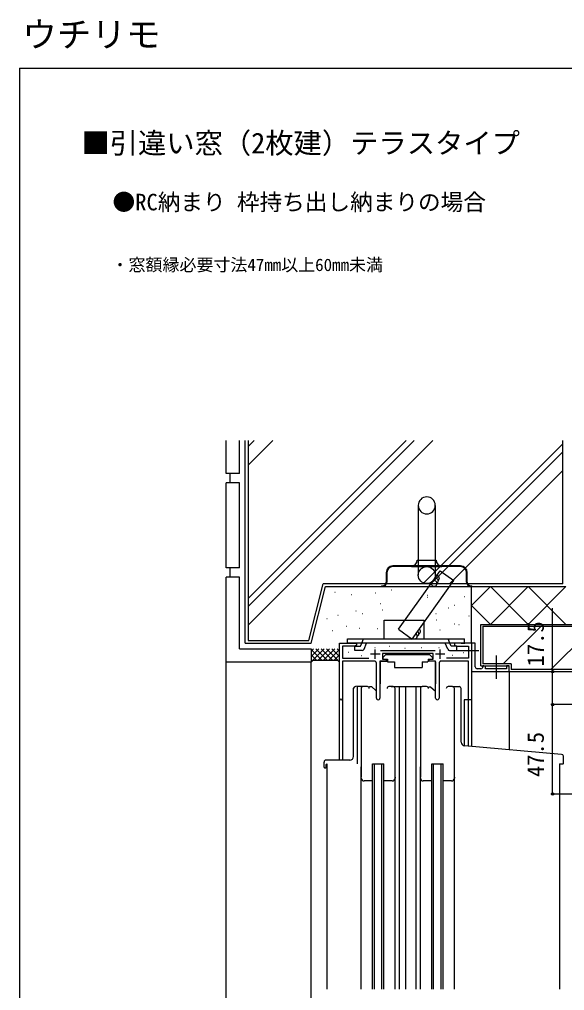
# Model space of a CAD drawing. Units: millimetres, scale not verified. Extents: x -525 to 525, y -780 to 776.
# Drawn here: x -525 to -236, y 261 to 776 of the extents above; entities that cross this region are included whole.
import ezdxf
from ezdxf.enums import TextEntityAlignment as Align

# ---------------------------------------------------------------- set-up
doc = ezdxf.new("R2010")
doc.units = ezdxf.units.MM
doc.header["$LTSCALE"] = 4
for name, color, linetype in [('0-1_USER1', 3, 'Continuous'), ('0-2_YKK_11', 7, 'Continuous'), ('0-3_YKK_12', 2, 'Continuous'), ('0-4_YKK_13', 4, 'Continuous'), ('0-6_YKK_D', 6, 'Continuous'), ('0-7_YKK_ZWAK', 7, 'Continuous'), ('0-8_YSS_K', 3, 'Continuous'), ('0-9_YSS_KE', 3, 'Continuous')]:
    doc.layers.add(name, color=color, linetype=linetype)
doc.styles.add('ＭＳ ゴシック', font='')
doc.styles.get('ＭＳ ゴシック').set_extended_font_data('MS Gothic')

msp = doc.modelspace()

# ---------------------------------------------------------------- linework, layer by layer
at = {"layer": '0-2_YKK_11'}
for p, q in [((-285.3, 445.1), (-288.842, 445.1)), ((-333.8, 439.3), (-338.8, 439.3)), ((-336.3, 436.8), (-336.3, 441.8)), ((-333.608, 441.23), (-304.597, 441.23)), ((-299.4, 439.3), (-304.4, 439.3)), ((-301.9, 436.8), (-301.9, 441.8)), ((-335.75, 416.05), (-335.75, 434.6)), ((-302.45, 434.6), (-302.45, 416.05)), ((-280.3, 431.6), (-282.3, 431.6)), ((-343.8, 421.1), (-343.8, 374.1)), ((-340.5, 422.1), (-342.8, 422.1)), ((-326.8, 422.1), (-329.1, 422.1)), ((-325.8, 374.1), (-325.8, 421.1)), ((-312.4, 421.1), (-312.4, 374.1)), ((-309.1, 422.1), (-311.4, 422.1)), ((-295.4, 422.1), (-297.7, 422.1)), ((-294.4, 374.1), (-294.4, 421.1))]:
    msp.add_line(p, q, dxfattribs=at)
for points in [[(-355.3, 415.915), (-355.3, 445.1), (-346.3, 445.1), (-346.3, 444.1), (-347.391, 443.47), (-353.67, 443.47), (-353.67, 437.23), (-339.65, 437.23)], [(-285.3, 445.1), (-285.3, 415.1), (-286.93, 415.1), (-286.93, 435.6), (-301.45, 435.6)], [(-288.842, 445.1), (-289.025, 444.98), (-289.575, 444.98), (-289.758, 445.1), (-289.842, 445.1), (-290.025, 444.98), (-290.575, 444.98), (-290.758, 445.1), (-294.3, 445.1), (-294.3, 444.1), (-293.209, 443.47), (-286.93, 443.47), (-286.93, 437.23), (-298.549, 437.23)], [(-283.3, 432.6), (-283.3, 445.1), (-285.3, 445.1), (-285.3, 431.6), (-285.3, 430.1)], [(-304.35, 416.05), (-304.35, 435.6), (-307.7, 435.6), (-307.7, 436.6), (-305.7, 436.6), (-305.7, 439.6), (-332.5, 439.6), (-332.5, 436.6), (-330.5, 436.6), (-330.5, 435.6), (-333.85, 435.6), (-333.85, 416.05)], [(-336.75, 435.6), (-353.67, 435.6), (-353.67, 415.915)], [(-285.3, 430.1), (-265.3, 430.1), (-265.3, 433.1), (-266.8, 433.1), (-266.8, 431.6), (-277.8, 431.6), (-277.8, 432.1)], [(-278.8, 433.1), (-279.3, 433.1), (-279.3, 432.6)]]:
    msp.add_lwpolyline(points, dxfattribs=at)
for centre, radius, start, end in [((-336.75, 434.6), 1, 0.00001, 89.99999), ((-301.45, 434.6), 1, 90.00001, 179.99999), ((-282.3, 432.6), 1, 179.99992, 270.00008), ((-280.3, 432.6), 1, 270.00004, 359.99985), ((-278.8, 432.1), 1, 359.99981, 89.99996), ((-342.8, 421.1), 1, 89.99998, 179.99996), ((-340.5, 421.1), 1, 0, 89.99998), ((-329.1, 421.1), 1, 89.99998, 179.99996), ((-326.8, 421.1), 1, 0, 89.99998), ((-311.4, 421.1), 1, 89.99998, 179.99996), ((-309.1, 421.1), 1, 0, 89.99998), ((-297.7, 421.1), 1, 89.99998, 179.99996), ((-295.4, 421.1), 1, 0, 89.99998), ((-354.485, 415.915), 0.815, 179.99999, 0.00001), ((-334.8, 416.05), 0.95, 179.99999, 0.00001), ((-303.4, 416.05), 0.95, 179.99999, 0.00001)]:
    msp.add_arc(centre, radius, start, end, dxfattribs=at)
at = {"layer": '0-3_YKK_12'}
for p, q in [((-265.3, 430.115), (-265.3, 388.612)), ((-342.8, 422.1), (-346, 422.1)), ((-346, 422.1), (-346, 381.1)), ((-327.95, 422.1), (-320.1, 422.1)), ((-323.6, 422.1), (-323.6, 261.6)), ((-320.1, 422.1), (-311.4, 422.1)), ((-320.1, 261.6), (-320.1, 422.1)), ((-314.6, 261.6), (-314.6, 422.1)), ((-295.4, 422.1), (-292.2, 422.1)), ((-355.3, 383.1), (-355.3, 415.915)), ((-353.67, 415.915), (-353.67, 383.1)), ((-285.3, 415.1), (-289.2, 415.1)), ((-289.2, 415.1), (-289.2, 390.716)), ((-286.93, 390.505), (-286.93, 415.1)), ((-285.3, 415.1), (-285.3, 390.362)), ((-362, 381.1), (-362, 261.6)), ((-361.999, 381.1), (-362, 381.1)), ((-337.8, 381.1), (-331.8, 381.1)), ((-337.8, 261.6), (-337.8, 381.1)), ((-336.8, 261.6), (-336.8, 381.1)), ((-332.8, 261.6), (-332.8, 381.1)), ((-331.8, 261.6), (-331.8, 381.1)), ((-306.4, 381.1), (-300.4, 381.1)), ((-306.4, 261.6), (-306.4, 381.1)), ((-305.4, 261.6), (-305.4, 381.1)), ((-301.4, 261.6), (-301.4, 381.1)), ((-300.4, 261.6), (-300.4, 381.1)), ((-238.6, 381.102), (-238.6, 261.6))]:
    msp.add_line(p, q, dxfattribs=at)
at = {"layer": '0-4_YKK_13'}
for p, q in [((-313.55, 518.201), (-313.55, 481.201)), ((-304.55, 518.201), (-304.55, 481.201)), ((-317.05, 486.101), (-327.05, 486.101)), ((-317.05, 485.701), (-327.05, 485.701)), ((-301.05, 486.101), (-317.05, 486.101)), ((-317.05, 485.701), (-301.05, 485.701)), ((-314.05, 489.101), (-304.05, 489.101)), ((-291.05, 486.101), (-301.05, 486.101)), ((-291.05, 485.701), (-301.05, 485.701)), ((-330.55, 482.601), (-330.55, 477.501)), ((-330.15, 482.601), (-330.15, 477.501)), ((-287.95, 477.501), (-287.95, 482.601)), ((-287.55, 477.501), (-287.55, 482.601)), ((-333.05, 475.501), (-333.05, 475.101)), ((-333.05, 475.501), (-332.55, 475.501)), ((-333.05, 475.101), (-332.55, 475.101)), ((-332.55, 475.101), (-285.55, 475.101)), ((-285.55, 475.501), (-285.05, 475.501)), ((-285.55, 475.101), (-285.05, 475.101)), ((-285.05, 475.101), (-285.05, 475.501)), ((-310.596, 457.401), (-310.596, 447.401)), ((-289.096, 445.101), (-351.096, 445.101)), ((-343.49, 445.101), (-342.561, 447.401)), ((-342.292, 441.927), (-341.009, 445.101)), ((-297.9, 441.926), (-299.183, 445.101)), ((-296.702, 445.101), (-297.631, 447.401)), ((-289.096, 445.101), (-289.096, 447.401)), ((-343.219, 441.301), (-347.096, 441.301)), ((-330.697, 439.2), (-332.297, 437.6)), ((-330.697, 439.2), (-307.497, 439.2)), ((-307.497, 439.2), (-305.897, 437.6)), ((-281.357, 441.1), (-293.341, 441.1)), ((-272.3, 438.538), (-272.3, 426.167)), ((-333.747, 435.3), (-333.747, 423.6)), ((-333.447, 435.6), (-329.809, 435.6)), ((-332.297, 437.6), (-332.297, 436.6)), ((-332.297, 436.6), (-329.897, 436.6)), ((-329.756, 435.3), (-326.097, 435.3)), ((-311.438, 435.3), (-308.438, 435.3)), ((-311.438, 435.3), (-311.438, 432.3)), ((-304.753, 435.599), (-308.391, 435.599)), ((-308.297, 436.6), (-305.897, 436.6)), ((-305.897, 437.6), (-305.897, 436.6)), ((-304.453, 435.299), (-304.453, 423.6)), ((-347.799, 385.1), (-347.799, 421.209)), ((-346.886, 422.205), (-346.799, 422.213)), ((-346.301, 422.256), (-346.799, 422.213)), ((-339.5, 421.1), (-339.499, 421.8)), ((-339.199, 422.1), (-338.409, 422.1)), ((-338.216, 422.029), (-336.033, 419.982)), ((-308.1, 421.1), (-308.099, 421.6)), ((-307.799, 421.9), (-307.009, 421.9)), ((-306.816, 421.829), (-304.633, 419.782)), ((-293.102, 422.102), (-291.802, 422.102)), ((-290.802, 392.676), (-290.802, 421.102)), ((-237.515, 386.181), (-288.977, 390.684)), ((-363.499, 379.4), (-363.499, 382.1)), ((-349.799, 383.1), (-362.499, 383.1)), ((-238.6, 381.102), (-236.902, 381.102)), ((-236.602, 381.402), (-236.602, 385.185)), ((-363.199, 379.1), (-362.599, 379.1)), ((-362.299, 379.4), (-362.299, 380.8)), ((-343.8, 261.6), (-343.8, 379.6)), ((-325.8, 261.6), (-325.8, 379.6)), ((-312.4, 261.6), (-312.4, 379.6)), ((-294.4, 261.6), (-294.4, 379.6)), ((-343.8, 373.6), (-343.8, 374.1)), ((-337.8, 372.1), (-342.3, 372.1)), ((-327.3, 372.1), (-331.8, 372.1)), ((-325.8, 374.1), (-325.8, 373.6)), ((-312.4, 373.6), (-312.4, 374.1)), ((-306.4, 372.1), (-310.9, 372.1)), ((-295.9, 372.1), (-300.4, 372.1)), ((-294.4, 374.1), (-294.4, 373.6))]:
    msp.add_line(p, q, dxfattribs=at)
for points in [[(-331.596, 447.401), (-331.596, 457.401), (-310.596, 457.401)], [(-351.096, 445.101), (-351.096, 447.401), (-289.096, 447.401)], [(-347.096, 441.301), (-347.096, 443.601), (-344.096, 443.601), (-343.49, 445.101)], [(-296.973, 441.301), (-293.096, 441.301), (-293.096, 443.601), (-296.096, 443.601), (-296.702, 445.101)], [(-329.897, 436.6), (-329.897, 436.1), (-329.756, 435.3)], [(-326.097, 435.3), (-326.097, 432.3), (-311.438, 432.3)], [(-308.297, 436.6), (-308.297, 436.1), (-308.438, 435.3)]]:
    msp.add_lwpolyline(points, dxfattribs=at)
msp.add_circle((-309.05, 481.201), 4.5, dxfattribs=at)
for centre, radius, start, end in [((-309.05, 518.201), 4.5, 0, 180), ((-309.05, 518.201), 4.5, 180, 0), ((-327.05, 482.601), 3.5, 90, 180), ((-327.05, 482.601), 3.1, 90, 180), ((-317.05, 489.101), 3, 270, 0), ((-301.05, 489.101), 3, 180, 270), ((-291.05, 482.601), 3.5, 0, 90), ((-291.05, 482.601), 3.1, 0, 90), ((-332.55, 477.501), 2.4, 270, 0), ((-332.55, 477.501), 2, 270, 0), ((-285.55, 477.501), 2.4, 180, 270), ((-285.55, 477.501), 2, 180, 270), ((-343.219, 442.301), 1, 270.00087, 338.00572), ((-296.973, 442.301), 1, 201.99428, 269.99913), ((-333.447, 435.3), 0.3, 90, 180), ((-304.753, 435.299), 0.3, 359.99647, 89.99647), ((-346.799, 421.209), 1, 95, 180), ((-339.199, 421.8), 0.3, 90, 180), ((-338.409, 421.8), 0.3, 49.89741, 90), ((-335.95, 419.8), 0.2, 359.98188, 114.62002), ((-307.799, 421.6), 0.3, 90, 180), ((-307.009, 421.6), 0.3, 49.89741, 90), ((-304.55, 419.6), 0.2, 359.98188, 114.62002), ((-291.802, 421.102), 1, 0, 90), ((-288.802, 392.676), 2, 180, 265), ((-362.499, 382.1), 1, 90, 180), ((-361.999, 380.8), 0.3, 90, 180), ((-349.799, 385.1), 2, 270, 0), ((-237.602, 385.185), 1, 0, 85), ((-236.902, 381.402), 0.3, 270, 0), ((-363.199, 379.4), 0.3, 180, 270), ((-362.599, 379.4), 0.3, 270, 0), ((-342.3, 373.6), 1.5, 180, 270), ((-327.3, 373.6), 1.5, 270, 0), ((-310.9, 373.6), 1.5, 180, 270), ((-295.9, 373.6), 1.5, 270, 0)]:
    msp.add_arc(centre, radius, start, end, dxfattribs=at)
at = {"layer": '0-6_YKK_D'}
for p, q in [((-221.301, 412.6), (-243.3, 412.6)), ((-221.301, 412.6), (-243.3, 412.6)), ((-242.3, 365.1), (-242.3, 412.6)), ((-221.306, 365.1), (-243.3, 365.1))]:
    msp.add_line(p, q, dxfattribs=at)
msp.add_lwpolyline([(-242.3, 412.6), (-242.3, 430.1), (-242.3, 463.65)], dxfattribs=at)
for centre in [(-242.3, 430.1), (-242.3, 412.6), (-242.3, 412.6), (-242.3, 365.1)]:
    msp.add_circle(centre, 0.637, dxfattribs=at)
at = {"layer": '0-7_YKK_ZWAK'}
for q in [(-525, -779.9), (525, 750.1)]:
    msp.add_line((-525, 750.1), q, dxfattribs=at)
at = {"layer": '0-8_YSS_K'}
for p, q in [((-403.8, 552.611), (-403.8, 446.601)), ((-319.947, 552.611), (-403.8, 468.758)), ((-400.558, 552.611), (-403.8, 549.368)), ((-315.705, 552.611), (-403.8, 464.516)), ((-390.658, 552.611), (-403.8, 539.469)), ((-305.805, 552.611), (-403.8, 454.616)), ((-236.8, 476.601), (-236.8, 552.611)), ((-236.8, 550.905), (-311.104, 476.601)), ((-236.8, 546.663), (-306.862, 476.601)), ((-236.8, 536.763), (-296.962, 476.601)), ((-301.908, 483.517), (-294.587, 478.283)), ((-371.471, 446.601), (-363.971, 476.601)), ((-236.8, 476.601), (-363.971, 476.601)), ((-316.737, 447.3), (-294.587, 478.283)), ((-285.3, 445.1), (-285.3, 475.101)), ((-285.3, 465.102), (-275.302, 475.1)), ((-275.302, 455.1), (-255.3, 475.101)), ((-255.299, 455.1), (-275.3, 475.101)), ((-255.302, 455.1), (-235.3, 475.101)), ((-235.299, 455.1), (-255.3, 475.101)), ((-357.752, 472.256), (-357.552, 472.256)), ((-349.142, 471.01), (-348.942, 471.01)), ((-336.219, 471.854), (-336.019, 471.854)), ((-327.969, 473.464), (-327.769, 473.464)), ((-308.851, 470.646), (-308.651, 470.646)), ((-308.672, 469.606), (-308.472, 469.606)), ((-289.256, 469.84), (-289.056, 469.84)), ((-333.603, 466.219), (-333.403, 466.219)), ((-297.444, 463.905), (-297.244, 463.905)), ((-294.361, 465.213), (-294.161, 465.213)), ((-275.3, 455.099), (-285.3, 465.098)), ((-356.142, 459.981), (-355.942, 459.981)), ((-346.684, 462.194), (-346.484, 462.194)), ((-343.059, 460.863), (-342.859, 460.863)), ((-332.533, 462.735), (-332.333, 462.735)), ((-304.222, 460.786), (-304.022, 460.786)), ((-286.714, 459.578), (-286.514, 459.578)), ((-361.978, 458.169), (-361.778, 458.169)), ((-351.715, 454.08), (-351.515, 454.08)), ((-303.994, 457.588), (-303.794, 457.588)), ((-294.563, 455.352), (-294.363, 455.352)), ((-292.063, 455.015), (-291.863, 455.015)), ((-279.3, 454.1), (-201.3, 454.1)), ((-279.3, 454.1), (-279.3, 434.1)), ((-268.437, 434.1), (-248.437, 454.1)), ((-243.153, 431.1), (-220.153, 454.1)), ((-359.161, 451.931), (-358.961, 451.931)), ((-344.697, 453.144), (-344.497, 453.144)), ((-335.34, 452.91), (-335.14, 452.91)), ((-324.059, 452.534), (-316.737, 447.3)), ((-302.122, 452.208), (-301.922, 452.208)), ((-403.8, 446.601), (-371.471, 446.601)), ((-328.846, 443.556), (-328.646, 443.556)), ((-370.298, 435.246), (-363.442, 442.101)), ((-370.298, 438.074), (-366.271, 442.101)), ((-370.298, 440.902), (-369.099, 442.101)), ((-370.298, 441.758), (-364.641, 436.101)), ((-370.298, 438.93), (-367.47, 436.101)), ((-367.813, 442.101), (-361.813, 436.101)), ((-366.614, 436.101), (-360.614, 442.101)), ((-364.984, 442.101), (-358.984, 436.101)), ((-363.786, 436.101), (-357.786, 442.101)), ((-362.156, 442.101), (-356.156, 436.101)), ((-360.957, 436.101), (-355.3, 441.758)), ((-359.327, 442.101), (-355.3, 438.074)), ((-358.129, 436.101), (-355.3, 438.93)), ((-356.499, 442.101), (-355.3, 440.902)), ((-350.763, 440.362), (-350.563, 440.362)), ((-343.753, 438.588), (-343.553, 438.588)), ((-336.566, 442.847), (-336.366, 442.847)), ((-320.594, 442.492), (-320.394, 442.492)), ((-311.899, 442.847), (-311.699, 442.847)), ((-302.671, 442.847), (-302.471, 442.847)), ((-295.395, 438.854), (-295.195, 438.854)), ((-289.716, 440.273), (-289.516, 440.273)), ((-415.298, 47.672), (-415.298, 435.101)), ((-369.298, 436.101), (-370.298, 435.101)), ((-370.298, 55.606), (-370.298, 435.101)), ((-369.298, 436.101), (-356.3, 436.101)), ((-356.3, 436.101), (-355.3, 435.101)), ((-264.3, 434.1), (-279.3, 434.1)), ((-264.3, 434.1), (-264.3, 431.1)), ((-176.3, 431.1), (-264.3, 431.1))]:
    msp.add_line(p, q, dxfattribs=at)
msp.add_lwpolyline([(-324.059, 452.534), (-311.479, 470.13), (-301.908, 483.517)], dxfattribs=at)
for centre, start, end in [((-304.473, 478.156), 304.43628, 92.97159), ((-303.825, 479.509), 304.43628, 118.90478), ((-305.12, 476.803), 150.1514, 70.27066), ((-315.588, 448.907), 234.43689, 54.43687), ((-314.716, 450.127), 294.43686, 54.43687), ((-313.843, 451.348), 294.43686, 54.43687)]:
    msp.add_arc(centre, 1.5, start, end, dxfattribs=at)
at = {"layer": '0-9_YSS_KE'}
for p, q in [((-415.298, 535.101), (-415.298, 552.611)), ((-408.298, 535.101), (-408.298, 552.611)), ((-405.3, 445.101), (-405.3, 552.611)), ((-408.298, 535.101), (-415.298, 535.101)), ((-413.298, 530.101), (-413.298, 535.101)), ((-415.298, 485.101), (-415.298, 530.101)), ((-408.298, 530.101), (-415.298, 530.101)), ((-408.298, 485.101), (-408.298, 530.101)), ((-408.298, 485.101), (-415.298, 485.101)), ((-413.298, 480.101), (-413.298, 485.101)), ((-408.298, 480.101), (-415.298, 480.101)), ((-415.298, 435.101), (-415.298, 480.101)), ((-408.298, 442.101), (-408.298, 480.101)), ((-370.3, 445.101), (-362.8, 475.101)), ((-362.8, 475.101), (-235.3, 475.101)), ((-280.3, 455.1), (-200.3, 455.1)), ((-280.3, 433.1), (-280.3, 455.1)), ((-405.3, 445.101), (-370.3, 445.101)), ((-408.298, 442.101), (-370.298, 442.101)), ((-370.298, 442.101), (-370.298, 435.101)), ((-370.298, 435.101), (-415.298, 435.101)), ((-280.3, 433.1), (-265.3, 433.1)), ((-265.3, 430.1), (-265.3, 433.1)), ((-265.3, 430.1), (-175.3, 430.1))]:
    msp.add_line(p, q, dxfattribs=at)

# ---------------------------------------------------------------- texts
at = {"layer": '0-1_USER1', "style": 'ＭＳ ゴシック'}
for s, height, p in [('ウチリモ', 13.44, (-523.472, 757.16)), ('■引違い窓（2枚建）テラスタイプ', 11, (-492.153, 701.52)), ('●RC納まり 枠持ち出し納まりの場合', 8.798, (-475.636, 671.986)), ('・窓額縁必要寸法47mm以上60mm未満', 6.598, (-476.148, 640.464))]:
    msp.add_text(s, height=height, dxfattribs=at).set_placement(p, align=Align.BOTTOM_LEFT)
at = {"layer": '0-6_YKK_D', "style": 'ＭＳ ゴシック'}
for s, p in [('17.5', (-244.3, 432.809)), ('47.5', (-244.3, 374.123))]:
    msp.add_text(s, height=8.798, rotation=90, dxfattribs=at).set_placement(p, align=Align.BOTTOM_LEFT)

doc.saveas('drawing.dxf')
